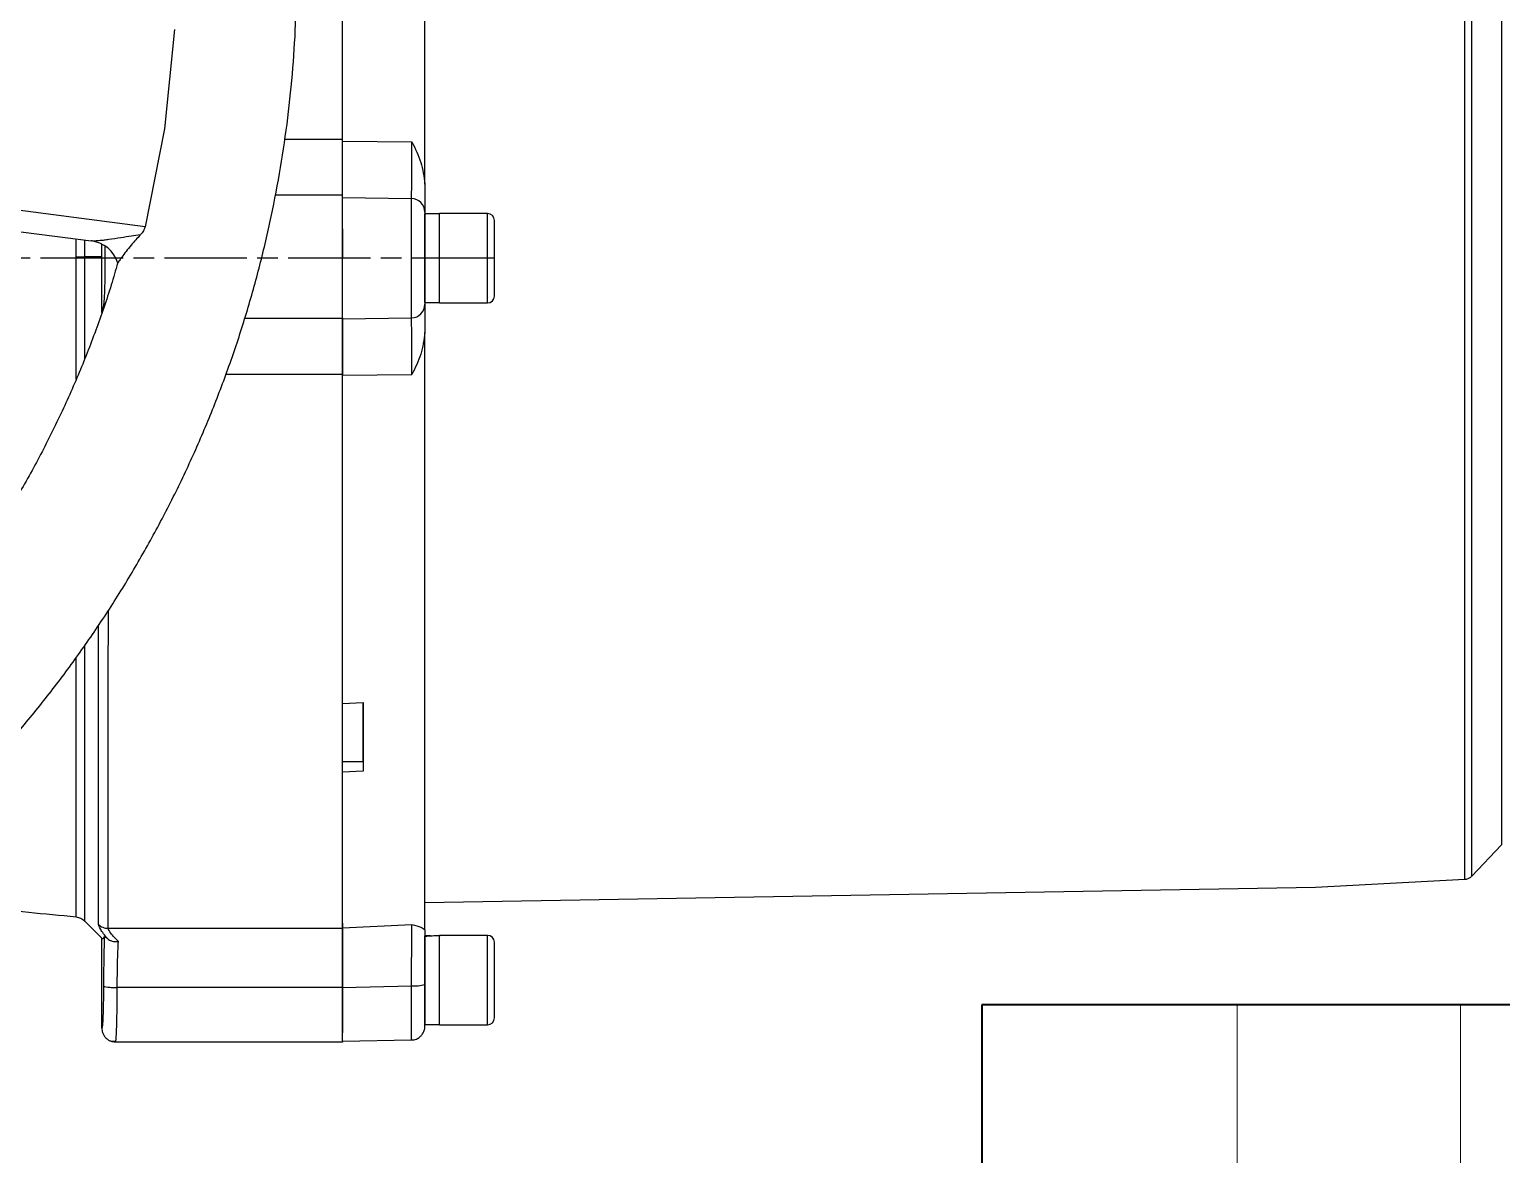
# Model space of a CAD drawing. Header units: millimetres. Extents: x 2451 to 4400, y 944 to 2322.
# Drawn here: x 3403.1 to 3617.2, y 1154.3 to 1318 of the extents above; entities that cross this region are included whole.
import ezdxf

# ---------------------------------------------------------------- set-up
doc = ezdxf.new("R2010")
doc.units = ezdxf.units.MM
doc.linetypes.add('AM_ISO08W050', pattern=[18, 12, -1.5, 3, -1.5])
for name, color, linetype, lineweight in [('AM_7', 4, 'AM_ISO08W050', 25), ('AM_BOR', 7, 'Continuous', 50), ('粗实线', 7, 'Continuous', 40), ('细实线', 3, 'Continuous', 13)]:
    doc.layers.add(name, color=color, linetype=linetype, lineweight=lineweight)

# ---------------------------------------------------------------- blocks, each defined once
blk = doc.blocks.new('rA3')
at = {"layer": '粗实线'}
for p, q in [((568.384, 174.26), (568.384, 129.26)), ((748.384, 174.26), (568.384, 174.26))]:
    blk.add_line(p, q, dxfattribs=at)
at = {"layer": '细实线'}
for p, q in [((576.384, 174.26), (576.384, 149.26)), ((583.384, 174.26), (583.384, 149.26))]:
    blk.add_line(p, q, dxfattribs=at)

msp = doc.modelspace()

# ---------------------------------------------------------------- linework, layer by layer
at = {"color": 7, "linetype": 'Continuous', "lineweight": 25}
for p, q in [((3424.225, 1317.998), (3422.764, 1303.544)), ((3422.764, 1303.541), (3419.936, 1289.289)), ((3422.764, 1303.544), (3422.764, 1303.541)), ((3440.234, 1302.055), (3448.633, 1302.055)), ((3448.633, 1301.751), (3458.738, 1301.632)), ((3419.936, 1289.289), (3386.104, 1293.691)), ((3448.633, 1293.881), (3438.87, 1293.881)), ((3448.633, 1293.549), (3458.668, 1293.4)), ((3386.483, 1290.548), (3412.067, 1287.248)), ((3462.733, 1291.163), (3460.633, 1291.163)), ((3469.733, 1291.223), (3462.733, 1291.223)), ((3462.733, 1291.223), (3462.733, 1291.163)), ((3409.905, 1284.928), (3409.905, 1287.527)), ((3411.129, 1287.369), (3411.129, 1284.929)), ((3413.634, 1284.935), (3411.129, 1284.929)), ((3413.633, 1284.935), (3413.633, 1286.733)), ((3413.633, 1276.826), (3413.633, 1284.935)), ((3413.634, 1284.935), (3413.634, 1286.733)), ((3448.633, 1280.473), (3448.633, 1280.723)), ((3460.633, 1278.283), (3462.733, 1278.283)), ((3462.733, 1278.223), (3469.733, 1278.223)), ((3434.422, 1276.02), (3448.633, 1276.02)), ((3448.633, 1275.898), (3458.668, 1276.047)), ((3448.633, 1267.808), (3431.654, 1267.808)), ((3448.633, 1267.695), (3458.738, 1267.815)), ((3448.633, 1219.969), (3451.633, 1220.081)), ((3448.633, 1211.509), (3451.633, 1211.509)), ((3451.633, 1210.086), (3448.633, 1209.974)), ((3451.633, 1211.509), (3451.633, 1210.086)), ((3612.897, 1194.848), (3617.221, 1199.404)), ((3460.633, 1190.983), (3590.159, 1193.244)), ((3590.159, 1193.244), (3611.888, 1194.383)), ((3411.12, 1188.322), (3413.633, 1185.807)), ((3414.553, 1187.252), (3448.633, 1187.252)), ((3448.633, 1188.004), (3448.633, 1187.304)), ((3448.633, 1187.304), (3458.738, 1187.82)), ((3413.633, 1172.724), (3413.633, 1185.808)), ((3460.633, 1184.063), (3460.633, 1186.163)), ((3460.633, 1186.048), (3460.633, 1183.89)), ((3469.733, 1186.223), (3462.733, 1186.223)), ((3448.633, 1178.626), (3415.877, 1178.626)), ((3448.633, 1178.653), (3458.668, 1178.903)), ((3460.633, 1173.283), (3462.733, 1173.283)), ((3462.733, 1173.223), (3469.733, 1173.223)), ((3414.801, 1170.904), (3415.705, 1170.859)), ((3415.632, 1170.724), (3448.633, 1170.724)), ((3415.634, 1170.724), (3415.673, 1170.907)), ((3448.633, 1170.833), (3458.668, 1171.008))]:
    msp.add_line(p, q, dxfattribs=at)
at = {"color": 7, "linetype": 'Continuous', "lineweight": 25, "flags": 128}
for points in [[(3611.888, 1194.383), (3611.888, 1194.391), (3611.888, 1194.643), (3611.888, 1195.245), (3611.888, 1196.194), (3611.888, 1197.486), (3611.888, 1199.116), (3611.888, 1201.078), (3611.888, 1203.365), (3611.888, 1205.967), (3611.888, 1208.874), (3611.888, 1212.076), (3611.888, 1215.559), (3611.888, 1219.311), (3611.888, 1223.316), (3611.888, 1227.559), (3611.888, 1232.024), (3611.888, 1236.694), (3611.888, 1241.549), (3611.888, 1246.572), (3611.888, 1251.744), (3611.888, 1257.042), (3611.888, 1262.449), (3611.888, 1267.941), (3611.888, 1273.499), (3611.888, 1279.1), (3611.888, 1284.723), (3611.888, 1290.346), (3611.888, 1295.948), (3611.888, 1301.505), (3611.888, 1306.998), (3611.888, 1312.404), (3611.888, 1317.703), (3611.888, 1322.874)], [(3617.221, 1322.16), (3617.221, 1317.11), (3617.221, 1311.923), (3617.221, 1306.622), (3617.221, 1301.228), (3617.221, 1295.766), (3617.221, 1290.256), (3617.221, 1284.723), (3617.221, 1279.191), (3617.221, 1273.681), (3617.221, 1268.218), (3617.221, 1262.825), (3617.221, 1257.524), (3617.221, 1252.337), (3617.221, 1247.287), (3617.221, 1242.394), (3617.221, 1237.679), (3617.221, 1233.162), (3617.221, 1228.863), (3617.221, 1224.799), (3617.221, 1220.986), (3617.221, 1217.443), (3617.221, 1214.182), (3617.221, 1211.218), (3617.221, 1208.564), (3617.221, 1206.23), (3617.221, 1204.227), (3617.221, 1202.563), (3617.221, 1201.244), (3617.221, 1200.277), (3617.221, 1199.666), (3617.221, 1199.412), (3617.221, 1199.404)], [(3612.897, 1194.848), (3612.897, 1194.86), (3612.897, 1195.132), (3612.897, 1195.765), (3612.897, 1196.756), (3612.897, 1198.102), (3612.897, 1199.796), (3612.897, 1201.832), (3612.897, 1204.201), (3612.897, 1206.895), (3612.897, 1209.902), (3612.897, 1213.211), (3612.897, 1216.807), (3612.897, 1220.676), (3612.897, 1224.804), (3612.897, 1229.172), (3612.897, 1233.765), (3612.897, 1238.562), (3612.898, 1243.545), (3612.898, 1248.694), (3612.898, 1253.988), (3612.898, 1259.406), (3612.898, 1264.925), (3612.898, 1270.525), (3612.898, 1276.181), (3612.898, 1281.872), (3612.898, 1287.575), (3612.898, 1293.266), (3612.898, 1298.922), (3612.898, 1304.521), (3612.898, 1310.041), (3612.898, 1315.459), (3612.898, 1320.753)], [(3458.668, 1276.047), (3458.668, 1276.411), (3458.668, 1277.144), (3458.668, 1278.212), (3458.668, 1279.569), (3458.668, 1281.155), (3458.668, 1282.899), (3458.668, 1284.723), (3458.668, 1286.548), (3458.668, 1288.292), (3458.668, 1289.878), (3458.668, 1291.235), (3458.668, 1292.303), (3458.668, 1293.036), (3458.668, 1293.4)], [(3460.633, 1278.283), (3460.633, 1278.299), (3460.633, 1278.579), (3460.633, 1279.195), (3460.633, 1280.113), (3460.633, 1281.283), (3460.633, 1282.642), (3460.633, 1284.114), (3460.633, 1285.62), (3460.633, 1287.076), (3460.633, 1288.404), (3460.633, 1289.531), (3460.633, 1290.394), (3460.633, 1290.948), (3460.633, 1291.161), (3460.633, 1291.163)], [(3462.733, 1278.283), (3462.733, 1278.267), (3462.733, 1278.267), (3462.733, 1278.615), (3462.733, 1279.292), (3462.733, 1280.262), (3462.733, 1281.473), (3462.733, 1282.859), (3462.733, 1284.345), (3462.733, 1285.852), (3462.733, 1287.297), (3462.733, 1288.605), (3462.733, 1289.702), (3462.733, 1290.532), (3462.733, 1291.048), (3462.733, 1291.223), (3462.733, 1291.223)], [(3462.733, 1278.283), (3462.733, 1278.285), (3462.733, 1278.498), (3462.733, 1279.052), (3462.733, 1279.915), (3462.733, 1281.042), (3462.733, 1282.37), (3462.733, 1283.826), (3462.733, 1285.332), (3462.733, 1286.804), (3462.733, 1288.163), (3462.733, 1289.333), (3462.733, 1290.251), (3462.733, 1290.867), (3462.733, 1291.147), (3462.733, 1291.163)], [(3469.733, 1278.223), (3469.733, 1278.267), (3469.733, 1278.615), (3469.733, 1279.292), (3469.733, 1280.262), (3469.733, 1281.473), (3469.733, 1282.859), (3469.733, 1284.345), (3469.733, 1285.852), (3469.733, 1287.297), (3469.733, 1288.605), (3469.733, 1289.702), (3469.733, 1290.532), (3469.733, 1291.048), (3469.733, 1291.223)], [(3460.633, 1186.163), (3460.633, 1185.987), (3460.633, 1185.468), (3460.633, 1184.636), (3460.633, 1183.856)], [(3460.633, 1173.283), (3460.633, 1173.346), (3460.633, 1173.728), (3460.633, 1174.439), (3460.633, 1175.438), (3460.633, 1176.672), (3460.633, 1178.072), (3460.633, 1179.563), (3460.633, 1181.062), (3460.633, 1182.489), (3460.633, 1183.764), (3460.633, 1184.818), (3460.633, 1185.593), (3460.633, 1186.048)], [(3462.733, 1179.723), (3462.733, 1181.222), (3462.733, 1182.64), (3462.733, 1183.901), (3462.733, 1184.937), (3462.733, 1185.691), (3462.733, 1186.124), (3462.733, 1186.212), (3462.733, 1186.109)], [(3462.733, 1173.283), (3462.733, 1173.312), (3462.733, 1173.629), (3462.733, 1174.278), (3462.733, 1175.226), (3462.733, 1176.42), (3462.733, 1177.794), (3462.733, 1179.274), (3462.733, 1180.778), (3462.733, 1182.224), (3462.733, 1183.534), (3462.733, 1184.636), (3462.733, 1185.468), (3462.733, 1185.987), (3462.733, 1186.163)], [(3469.733, 1179.723), (3469.733, 1181.222), (3469.733, 1182.64), (3469.733, 1183.901), (3469.733, 1184.937), (3469.733, 1185.691), (3469.733, 1186.124), (3469.733, 1186.223)], [(3460.633, 1183.89), (3460.633, 1183.38), (3460.633, 1182.572), (3460.633, 1181.534), (3460.633, 1180.349), (3460.633, 1179.113), (3460.633, 1179.09)], [(3458.668, 1171.008), (3458.668, 1171.201), (3458.668, 1171.772), (3458.668, 1172.696), (3458.668, 1173.93), (3458.668, 1175.422), (3458.668, 1177.104), (3458.668, 1178.903)], [(3462.733, 1173.283), (3462.733, 1173.234), (3462.733, 1173.322), (3462.733, 1173.755), (3462.733, 1174.509), (3462.733, 1175.545), (3462.733, 1176.806), (3462.733, 1178.224), (3462.733, 1179.723)], [(3469.733, 1173.223), (3469.733, 1173.322), (3469.733, 1173.755), (3469.733, 1174.509), (3469.733, 1175.545), (3469.733, 1176.806), (3469.733, 1178.224), (3469.733, 1179.723)]]:
    msp.add_lwpolyline(points, dxfattribs=at)
at = {"color": 7, "linetype": 'Continuous', "lineweight": 25}
for centre, radius, start, end in [((3458.638, 1291.405), 1.995, 0.12481, 89.13021), ((3469.733, 1290.223), 1, 360, 90), ((3411.52, 1282.612), 4.668, 17.58427, 83.2716), ((3409.847, 1948.983), 664.054, 270.005021, 270.110676), ((3469.733, 1279.223), 1, 270, 360), ((3458.638, 1278.042), 1.995, 270.86979, 359.87519), ((3469.733, 1185.223), 1, 360, 90), ((3459.149, 1184.231), 5.35, 264.84154, 286.10398), ((3469.733, 1174.223), 1, 270, 360)]:
    msp.add_arc(centre, radius, start, end, dxfattribs=at)
for centre, major_axis, ratio, start_param, end_param in [((3413.633, 1284.723), (0, 98.916), 0.0000054, 4.6323855, 4.7145267), ((3413.752, 1284.731), (0.007, 98.975), 0.0349473, 3.1091985, 3.2162788), ((3460.633, 1179.723), (11.154, 0), 0.5773521, 1.4765232, 1.5707963), ((3462.733, 1179.723), (11.154, 0), 0.5773521, 1.5707963, 1.760193)]:
    msp.add_ellipse(centre, major_axis=major_axis, ratio=ratio, start_param=start_param, end_param=end_param, dxfattribs=at)
for points, knots in [([(3271.2, 1155.758), (3273.761, 1155.783), (3277.341, 1155.818), (3282.61, 1156.096), (3287.075, 1156.432), (3292.391, 1156.997), (3297.96, 1157.771), (3303.773, 1158.781), (3309.744, 1160.037), (3315.82, 1161.547), (3321.958, 1163.318), (3328.124, 1165.352), (3334.287, 1167.652), (3340.424, 1170.217), (3346.512, 1173.047), (3352.532, 1176.141), (3358.464, 1179.496), (3364.293, 1183.108), (3370.003, 1186.973), (3375.579, 1191.088), (3381.006, 1195.445), (3386.272, 1200.039), (3391.363, 1204.864), (3396.268, 1209.911), (3400.975, 1215.174), (3405.473, 1220.644), (3409.751, 1226.312), (3413.8, 1232.17), (3417.609, 1238.206), (3421.171, 1244.412), (3424.476, 1250.777), (3427.517, 1257.289), (3430.286, 1263.939), (3432.776, 1270.713), (3434.982, 1277.601), (3436.896, 1284.589), (3438.515, 1291.667), (3439.833, 1298.821), (3440.846, 1306.038), (3441.55, 1313.305), (3441.943, 1320.609), (3442.022, 1327.937), (3441.785, 1335.275), (3441.231, 1342.61), (3440.359, 1349.927), (3439.168, 1357.214), (3437.66, 1364.457), (3435.835, 1371.642), (3433.695, 1378.754), (3431.241, 1385.782), (3428.476, 1392.71), (3425.403, 1399.527), (3422.026, 1406.217), (3418.349, 1412.769), (3414.375, 1419.169), (3410.11, 1425.405), (3405.559, 1431.463), (3400.727, 1437.331), (3395.62, 1442.997), (3390.243, 1448.45), (3384.796, 1453.498), (3379.323, 1458.15), (3373.865, 1462.419), (3368.24, 1466.462), (3362.458, 1470.27), (3356.531, 1473.838), (3350.469, 1477.16), (3344.283, 1480.23), (3337.986, 1483.044), (3331.592, 1485.596), (3325.117, 1487.882), (3318.58, 1489.898), (3312.005, 1491.641), (3305.432, 1493.106), (3298.938, 1494.287), (3292.648, 1495.184), (3287.125, 1495.768), (3282.242, 1496.135), (3277.418, 1496.375), (3271.443, 1496.492), (3265.927, 1496.382), (3260.657, 1496.11), (3256.193, 1495.773), (3250.877, 1495.208), (3245.308, 1494.434), (3239.494, 1493.424), (3233.523, 1492.168), (3227.447, 1490.657), (3221.309, 1488.887), (3215.144, 1486.853), (3208.981, 1484.553), (3202.844, 1481.988), (3196.756, 1479.157), (3190.736, 1476.064), (3184.803, 1472.709), (3178.974, 1469.097), (3173.264, 1465.231), (3167.689, 1461.117), (3162.262, 1456.76), (3156.996, 1452.166), (3151.905, 1447.341), (3147, 1442.294), (3142.293, 1437.031), (3137.795, 1431.561), (3133.517, 1425.892), (3129.468, 1420.035), (3125.658, 1413.999), (3122.097, 1407.793), (3118.792, 1401.428), (3115.749, 1394.916), (3112.987, 1388.265), (3110.65, 1381.982), (3109.372, 1377.877), (3108.808, 1376.069)], [0, 0, 0, 0, 0.0102074, 0.014274, 0.021037, 0.0280561, 0.0355867, 0.0434511, 0.0515783, 0.0599113, 0.0684099, 0.0770439, 0.085791, 0.0946336, 0.1035582, 0.112554, 0.1216124, 0.1307262, 0.1398897, 0.1490979, 0.1583469, 0.1676331, 0.1769537, 0.1863062, 0.1956884, 0.2050985, 0.2145348, 0.2239961, 0.233481, 0.2429885, 0.2525178, 0.262068, 0.2716385, 0.2812287, 0.2908382, 0.3004664, 0.3101132, 0.3197782, 0.3294613, 0.3391624, 0.3488814, 0.3586183, 0.3683733, 0.3781464, 0.387938, 0.3977483, 0.4075776, 0.4174265, 0.4272956, 0.4371854, 0.4470968, 0.4570307, 0.4669882, 0.4769704, 0.486979, 0.4970156, 0.5070822, 0.5171812, 0.5273154, 0.5374882, 0.5477037, 0.5569145, 0.5661226, 0.5753266, 0.5845258, 0.5937191, 0.6029052, 0.6120821, 0.6212471, 0.6303962, 0.6395236, 0.6486197, 0.6576679, 0.6666375, 0.6754633, 0.6839789, 0.6919633, 0.6976055, 0.7035012, 0.7112199, 0.7214273, 0.7254939, 0.7322569, 0.739276, 0.7468066, 0.754671, 0.7627982, 0.7711312, 0.7796298, 0.7882638, 0.7970109, 0.8058535, 0.8147781, 0.8237739, 0.8328323, 0.8419461, 0.8511096, 0.8603178, 0.8695668, 0.878853, 0.8881736, 0.8975261, 0.9069083, 0.9163184, 0.9257547, 0.935216, 0.9447009, 0.9542084, 0.9637377, 0.9732879, 0.9828584, 0.9924486, 1, 1, 1, 1]), ([(3448.633, 1302.055), (3448.633, 1305.35), (3448.633, 1311.938), (3448.633, 1321.491), (3448.633, 1330.672), (3448.633, 1339.382), (3448.633, 1347.495), (3448.633, 1354.231), (3448.633, 1357.911), (3448.633, 1359.385)], [0, 0, 0, 0, 0.149957, 0.2999139, 0.4498709, 0.5998278, 0.7497848, 0.8997417, 1, 1, 1, 1]), ([(3448.633, 1293.549), (3448.633, 1293.776), (3448.633, 1294.228), (3448.633, 1296.106), (3448.633, 1298.651), (3448.633, 1300.717), (3448.633, 1301.751)], [0, 0, 0, 0, 0.25006523, 0.49944561, 0.74938637, 1, 1, 1, 1]), ([(3458.668, 1293.4), (3458.674, 1293.497), (3458.685, 1293.681), (3458.698, 1294.283), (3458.708, 1294.898), (3458.715, 1295.44), (3458.727, 1296.535), (3458.736, 1298.494), (3458.737, 1300.601), (3458.738, 1301.632)], [0, 0, 0, 0, 0.14905892, 0.28448604, 0.36525303, 0.43740721, 0.50045229, 0.75546744, 1, 1, 1, 1]), ([(3458.738, 1301.632), (3459.225, 1300.661), (3460.195, 1298.727), (3460.488, 1296.581), (3460.633, 1295.513)], [0, 0, 0, 0, 0.5024427, 1, 1, 1, 1]), ([(3448.633, 1280.635), (3448.633, 1281.009), (3448.633, 1282.287), (3448.633, 1284.989), (3448.633, 1288.218), (3448.633, 1291.037), (3448.633, 1293.143), (3448.633, 1293.635), (3448.633, 1293.881)], [0, 0, 0, 0, 0.0763206, 0.2610565, 0.4457924, 0.6305282, 0.8152641, 1, 1, 1, 1]), ([(3460.633, 1295.513), (3460.633, 1294.96), (3460.633, 1293.859), (3460.633, 1292.639), (3460.633, 1291.753), (3460.633, 1291.524), (3460.633, 1291.409)], [0, 0, 0, 0, 0.250755, 0.4999887, 0.7492331, 1, 1, 1, 1]), ([(3419.936, 1289.289), (3419.883, 1289.133), (3419.754, 1288.753), (3419.48, 1288.393), (3419.298, 1288.191), (3419.251, 1288.138)], [0, 0, 0, 0, 0.3410071, 0.8286347, 1, 1, 1, 1]), ([(3470.733, 1279.223), (3470.733, 1279.296), (3470.733, 1279.409), (3470.733, 1280.095), (3470.733, 1280.805), (3470.733, 1281.686), (3470.733, 1282.967), (3470.733, 1284.723), (3470.733, 1286.479), (3470.733, 1287.76), (3470.733, 1288.641), (3470.733, 1289.351), (3470.733, 1290.036), (3470.733, 1290.15), (3470.733, 1290.223)], [0, 0, 0, 0, 0.1197284, 0.1841803, 0.25, 0.3158197, 0.3802716, 0.5, 0.6197284, 0.6841803, 0.75, 0.8158197, 0.8802716, 1, 1, 1, 1]), ([(3419.251, 1288.138), (3418.807, 1288.068), (3417.844, 1287.915), (3416.281, 1287.675), (3414.966, 1287.469), (3413.988, 1287.339), (3413.424, 1287.275), (3412.896, 1287.232), (3412.421, 1287.212), (3412.175, 1287.237), (3412.067, 1287.248)], [0, 0, 0, 0, 0.1610959, 0.3500594, 0.5867226, 0.6799971, 0.7629362, 0.835774, 0.9281692, 1, 1, 1, 1]), ([(3419.251, 1288.138), (3418.787, 1287.629), (3417.736, 1286.473), (3416.685, 1285.116), (3416.125, 1284.286), (3415.982, 1284.042), (3415.969, 1284.02), (3415.97, 1284.022), (3415.97, 1284.023)], [0, 0, 0, 0, 0.296932, 0.6736495, 0.8400755, 0.9606673, 0.9947876, 1, 1, 1, 1]), ([(3448.633, 1288.723), (3448.633, 1288.838), (3448.633, 1289.101), (3448.633, 1288.74), (3448.633, 1287.81), (3448.633, 1286.391), (3448.633, 1285.279), (3448.633, 1284.723)], [0, 0, 0, 0, 0.1621533, 0.371615, 0.5810766, 0.7905383, 1, 1, 1, 1]), ([(3409.905, 1267.105), (3409.905, 1270.053), (3409.905, 1275.956), (3409.905, 1281.935), (3409.905, 1284.928)], [0, 0, 0, 0, 0.4994879, 1, 1, 1, 1]), ([(3411.129, 1284.929), (3411.129, 1281.771), (3411.129, 1276.805), (3411.129, 1271.909), (3411.129, 1270.127)], [0, 0, 0, 0, 0.63598219, 1, 1, 1, 1]), ([(3414.087, 1286.445), (3414.09, 1285.894), (3414.099, 1284.499), (3414.08, 1282.14), (3414.031, 1280.049), (3413.961, 1278.542), (3413.909, 1278.194), (3413.88, 1278.004)], [0, 0, 0, 0, 0.1446681, 0.3655212, 0.6066409, 0.7853277, 1, 1, 1, 1]), ([(3415.93, 1284.03), (3415.63, 1282.968), (3414.693, 1279.663), (3412.787, 1274.212), (3410.228, 1267.685), (3407.344, 1261.273), (3404.158, 1254.985), (3400.67, 1248.836), (3396.885, 1242.84), (3392.809, 1237.011), (3388.446, 1231.362), (3383.802, 1225.907), (3378.883, 1220.657), (3373.874, 1215.801), (3368.819, 1211.329), (3363.761, 1207.231), (3358.533, 1203.357), (3353.145, 1199.715), (3347.609, 1196.312), (3341.936, 1193.154), (3336.139, 1190.247), (3330.232, 1187.596), (3324.228, 1185.207), (3318.146, 1183.085), (3312.006, 1181.232), (3305.839, 1179.654), (3299.695, 1178.355), (3293.686, 1177.343), (3288.119, 1176.632), (3283.273, 1176.187), (3278.804, 1175.909), (3274.899, 1175.771), (3272.299, 1175.762), (3271.251, 1175.758)], [0, 0, 0, 0, 0.0170783, 0.0531439, 0.089298, 0.1255445, 0.1618882, 0.1983346, 0.2348901, 0.2715626, 0.3083611, 0.3452967, 0.3823824, 0.4196345, 0.4532144, 0.4867833, 0.5203362, 0.5538698, 0.5873798, 0.6208602, 0.654303, 0.6876965, 0.7210233, 0.7542563, 0.7873511, 0.8202281, 0.8527303, 0.8844984, 0.9144909, 0.939551, 0.9597807, 0.9837802, 1, 1, 1, 1]), ([(3413.88, 1278.004), (3413.862, 1277.92), (3413.827, 1277.761), (3413.794, 1277.415), (3413.778, 1277.25)], [0, 0, 0, 0, 0.5255504, 1, 1, 1, 1]), ([(3460.633, 1278.038), (3460.633, 1277.923), (3460.633, 1277.694), (3460.633, 1276.808), (3460.633, 1275.588), (3460.633, 1274.486), (3460.633, 1273.934)], [0, 0, 0, 0, 0.2507669, 0.5000113, 0.749245, 1, 1, 1, 1]), ([(3448.633, 1267.695), (3448.633, 1268.728), (3448.633, 1270.789), (3448.633, 1273.334), (3448.633, 1275.215), (3448.633, 1275.67), (3448.633, 1275.898)], [0, 0, 0, 0, 0.25004665, 0.49944856, 0.74939592, 1, 1, 1, 1]), ([(3458.738, 1267.815), (3458.737, 1268.849), (3458.737, 1270.242), (3458.731, 1271.776), (3458.727, 1272.656), (3458.721, 1273.495), (3458.711, 1274.321), (3458.699, 1275.104), (3458.685, 1275.766), (3458.674, 1275.95), (3458.668, 1276.047)], [0, 0, 0, 0, 0.2442896, 0.3290361, 0.4144898, 0.500125, 0.5979924, 0.7157703, 0.8510724, 1, 1, 1, 1]), ([(3460.633, 1273.934), (3460.488, 1272.866), (3460.195, 1270.719), (3459.225, 1268.786), (3458.738, 1267.815)], [0, 0, 0, 0, 0.4975573, 1, 1, 1, 1]), ([(3414.553, 1187.252), (3414.554, 1187.859), (3414.557, 1189.059), (3414.56, 1191.824), (3414.563, 1195.191), (3414.567, 1199.577), (3414.57, 1205.117), (3414.574, 1211.916), (3414.577, 1219.301), (3414.579, 1226.48), (3414.581, 1231.398), (3414.581, 1233.502)], [0, 0, 0, 0, 0.1074926, 0.2126392, 0.3154396, 0.4158938, 0.5461536, 0.6722446, 0.7941664, 0.9119185, 1, 1, 1, 1]), ([(3413.138, 1187.83), (3413.139, 1188.386), (3413.141, 1189.478), (3413.145, 1191.922), (3413.148, 1194.823), (3413.151, 1198.159), (3413.154, 1201.834), (3413.156, 1206.387), (3413.16, 1211.9), (3413.163, 1218.414), (3413.165, 1224.85), (3413.167, 1229.272), (3413.167, 1231.342)], [0, 0, 0, 0, 0.1035581, 0.2035099, 0.2998551, 0.392593, 0.4817231, 0.567245, 0.6887335, 0.8021064, 0.9073615, 1, 1, 1, 1]), ([(3411.128, 1228.391), (3411.127, 1226.823), (3411.127, 1222.687), (3411.127, 1216.627), (3411.126, 1210.23), (3411.125, 1204.574), (3411.124, 1199.683), (3411.124, 1195.61), (3411.123, 1192.402), (3411.122, 1190.054), (3411.121, 1188.726), (3411.12, 1188.177), (3411.12, 1188.331), (3411.12, 1188.335)], [0, 0, 0, 0, 0.0633626, 0.1671091, 0.2708556, 0.3746022, 0.4783487, 0.5820952, 0.6858417, 0.7895882, 0.8933347, 0.9970812, 1, 1, 1, 1]), ([(3409.894, 1188.91), (3409.894, 1188.907), (3409.895, 1188.793), (3409.895, 1189.194), (3409.896, 1190.125), (3409.897, 1191.671), (3409.897, 1193.653), (3409.898, 1196.012), (3409.899, 1198.761), (3409.899, 1201.866), (3409.9, 1205.277), (3409.9, 1208.074), (3409.901, 1210.09), (3409.901, 1211.278), (3409.901, 1212.463), (3409.901, 1213.642), (3409.901, 1214.813), (3409.902, 1215.973), (3409.902, 1219.057), (3409.902, 1222.494), (3409.903, 1225.891), (3409.903, 1226.619)], [0, 0, 0, 0, 0.0029077, 0.0949925, 0.1832887, 0.2677958, 0.3485137, 0.4254418, 0.4985799, 0.5759913, 0.6486482, 0.7165502, 0.7383478, 0.7596059, 0.7803246, 0.8005039, 0.8201437, 0.839244, 0.8578049, 0.9695111, 1, 1, 1, 1]), ([(3451.633, 1211.509), (3451.633, 1213.079), (3451.633, 1215.787), (3451.633, 1218.81), (3451.633, 1220.081)], [0, 0, 0, 0, 0.5796371, 1, 1, 1, 1]), ([(3611.891, 1194.407), (3611.973, 1194.406), (3612.218, 1194.402), (3612.566, 1194.572), (3612.832, 1194.758), (3612.925, 1194.884), (3612.94, 1194.905)], [0, 0, 0, 0, 0.2019411, 0.6071505, 0.9370498, 1, 1, 1, 1]), ([(3377.639, 1192.803), (3381.322, 1192.277), (3389.757, 1191.073), (3400.516, 1189.801), (3407.597, 1189.15), (3409.897, 1188.939)], [0, 0, 0, 0, 0.34342, 0.7867455, 1, 1, 1, 1]), ([(3409.894, 1188.9), (3410.125, 1188.857), (3410.587, 1188.77), (3410.946, 1188.468), (3411.126, 1188.316)], [0, 0, 0, 0, 0.5000711, 1, 1, 1, 1]), ([(3414.443, 1185.759), (3414.064, 1186.239), (3413.328, 1187.173), (3413.2, 1187.615), (3413.138, 1187.83)], [0, 0, 0, 0, 0.5146876, 1, 1, 1, 1]), ([(3413.138, 1187.83), (3413.235, 1187.745), (3413.43, 1187.572), (3413.783, 1187.392), (3414.161, 1187.274), (3414.423, 1187.26), (3414.553, 1187.252)], [0, 0, 0, 0, 0.2475722, 0.5, 0.7524278, 1, 1, 1, 1]), ([(3416.039, 1185.354), (3415.622, 1185.782), (3414.796, 1186.631), (3414.633, 1187.047), (3414.553, 1187.252)], [0, 0, 0, 0, 0.5050283, 1, 1, 1, 1]), ([(3448.633, 1178.653), (3448.633, 1179.698), (3448.633, 1181.787), (3448.633, 1184.435), (3448.633, 1186.457), (3448.633, 1187.021), (3448.633, 1187.304)], [0, 0, 0, 0, 0.2500652, 0.4994456, 0.7493864, 1, 1, 1, 1]), ([(3458.668, 1178.903), (3458.674, 1179.544), (3458.685, 1180.767), (3458.697, 1182.246), (3458.707, 1183.335), (3458.715, 1184.102), (3458.727, 1185.389), (3458.735, 1186.969), (3458.737, 1187.541), (3458.738, 1187.82)], [0, 0, 0, 0, 0.1490589, 0.284486, 0.365253, 0.4374072, 0.5004523, 0.7554674, 1, 1, 1, 1]), ([(3458.738, 1187.82), (3459.225, 1187.684), (3460.195, 1187.411), (3460.487, 1187.17), (3460.633, 1187.05)], [0, 0, 0, 0, 0.5024427, 1, 1, 1, 1]), ([(3460.633, 1187.05), (3460.633, 1186.516), (3460.633, 1185.451), (3460.633, 1183.494), (3460.633, 1181.366), (3460.633, 1179.851), (3460.633, 1179.091)], [0, 0, 0, 0, 0.250755, 0.4999887, 0.7492331, 1, 1, 1, 1]), ([(3414.003, 1186.031), (3413.987, 1185.551), (3413.955, 1184.589), (3413.919, 1182.85), (3413.891, 1180.941), (3413.882, 1179.56), (3413.878, 1178.87)], [0, 0, 0, 0, 0.2423696, 0.4853152, 0.7431963, 1, 1, 1, 1]), ([(3414.003, 1186.031), (3414.024, 1186.041), (3414.055, 1186.055), (3414.219, 1185.947), (3414.349, 1185.842), (3414.429, 1185.772), (3414.443, 1185.759)], [0, 0, 0, 0, 0.5019977, 0.7519527, 0.9535485, 1, 1, 1, 1]), ([(3414.443, 1185.759), (3414.541, 1185.684), (3414.744, 1185.529), (3415.135, 1185.388), (3415.574, 1185.316), (3415.883, 1185.341), (3416.039, 1185.354)], [0, 0, 0, 0, 0.2386671, 0.4926942, 0.7442037, 1, 1, 1, 1]), ([(3415.877, 1178.626), (3415.881, 1179.243), (3415.891, 1180.502), (3415.925, 1182.296), (3415.973, 1183.991), (3416.017, 1184.894), (3416.039, 1185.354)], [0, 0, 0, 0, 0.2356127, 0.4808109, 0.7356041, 1, 1, 1, 1]), ([(3470.733, 1179.723), (3470.733, 1180.415), (3470.733, 1181.479), (3470.733, 1182.76), (3470.733, 1183.641), (3470.733, 1184.351), (3470.733, 1185.036), (3470.733, 1185.15), (3470.733, 1185.223)], [0, 0, 0, 0, 0.2394568, 0.3683607, 0.5, 0.6316393, 0.7605432, 1, 1, 1, 1]), ([(3448.633, 1183.723), (3448.633, 1183.838), (3448.633, 1184.101), (3448.633, 1183.74), (3448.633, 1182.81), (3448.633, 1181.391), (3448.633, 1180.279), (3448.633, 1179.723)], [0, 0, 0, 0, 0.1621502, 0.3716126, 0.5810751, 0.7905375, 1, 1, 1, 1]), ([(3413.878, 1178.87), (3413.871, 1178.037), (3413.857, 1176.37), (3413.799, 1174.357), (3413.722, 1172.974), (3413.663, 1172.807), (3413.633, 1172.724)], [0, 0, 0, 0, 0.2501088, 0.5000493, 0.7500207, 1, 1, 1, 1]), ([(3413.878, 1178.87), (3413.913, 1178.84), (3413.986, 1178.778), (3414.454, 1178.696), (3415.119, 1178.639), (3415.631, 1178.63), (3415.877, 1178.626)], [0, 0, 0, 0, 0.2409388, 0.5005407, 0.7598409, 1, 1, 1, 1]), ([(3415.673, 1170.907), (3415.68, 1170.932), (3415.701, 1171.005), (3415.745, 1171.625), (3415.803, 1172.983), (3415.857, 1175.473), (3415.87, 1177.598), (3415.877, 1178.626)], [0, 0, 0, 0, 0.0675681, 0.1998133, 0.4374294, 0.7275623, 1, 1, 1, 1]), ([(3448.633, 1170.727), (3448.633, 1170.726), (3448.633, 1170.532), (3448.633, 1171.216), (3448.633, 1172.819), (3448.633, 1175.444), (3448.633, 1177.566), (3448.633, 1178.626)], [0, 0, 0, 0, 0.00146, 0.251095, 0.50073, 0.750365, 1, 1, 1, 1]), ([(3460.633, 1179.091), (3460.633, 1178.272), (3460.633, 1176.634), (3460.633, 1174.701), (3460.633, 1173.583), (3460.633, 1173.43), (3460.633, 1173.417)], [0, 0, 0, 0, 0.3230439, 0.6460878, 0.9691318, 1, 1, 1, 1]), ([(3470.733, 1174.223), (3470.733, 1174.296), (3470.733, 1174.409), (3470.733, 1175.095), (3470.733, 1175.805), (3470.733, 1176.686), (3470.733, 1177.967), (3470.733, 1179.031), (3470.733, 1179.723)], [0, 0, 0, 0, 0.2394568, 0.3683607, 0.5, 0.6316393, 0.7605432, 1, 1, 1, 1]), ([(3448.633, 1175.723), (3448.633, 1175.679), (3448.633, 1174.614), (3448.633, 1173.173), (3448.633, 1172.348), (3448.633, 1172.03)], [0, 0, 0, 0, 0.0255431, 0.6246336, 1, 1, 1, 1]), ([(3413.633, 1172.724), (3413.653, 1172.508), (3413.685, 1172.154), (3413.903, 1171.691), (3414.172, 1171.331), (3414.517, 1171.047), (3414.998, 1170.791), (3415.384, 1170.75), (3415.634, 1170.724)], [0, 0, 0, 0, 0.2060336, 0.3367467, 0.4847907, 0.6326865, 0.7619928, 1, 1, 1, 1]), ([(3458.661, 1171.036), (3458.737, 1171.029), (3459.043, 1171.001), (3459.52, 1171.188), (3459.99, 1171.507), (3460.296, 1171.87), (3460.48, 1172.214), (3460.577, 1172.512), (3460.618, 1172.739), (3460.63, 1172.889), (3460.633, 1172.965), (3460.633, 1172.995), (3460.633, 1173), (3460.633, 1173.003), (3460.633, 1173.004), (3460.633, 1173.006), (3460.633, 1173.008), (3460.633, 1173.019), (3460.633, 1173.087), (3460.633, 1173.337), (3460.633, 1173.417)], [0, 0, 0, 0, 0.0427535, 0.1716137, 0.274933, 0.3619927, 0.4349672, 0.4936953, 0.5372005, 0.5648057, 0.5779833, 0.5802423, 0.5811791, 0.5818638, 0.5828222, 0.5846676, 0.5898798, 0.6180464, 0.8773136, 1, 1, 1, 1]), ([(3414.906, 1170.899), (3414.993, 1170.863), (3415.244, 1170.759), (3415.498, 1170.815), (3415.662, 1170.851)], [0, 0, 0, 0, 0.3495315, 1, 1, 1, 1])]:
    msp.add_open_spline(points, degree=3, knots=knots, dxfattribs=at)
for points in [[(3460.633, 1295.513), (3460.633, 1299.165), (3460.633, 1306.468), (3460.633, 1317.111), (3460.633, 1327.354), (3460.633, 1337.055), (3460.633, 1346.094), (3460.633, 1354.356), (3460.633, 1361.737), (3460.633, 1368.142), (3460.633, 1373.497), (3460.633, 1377.705), (3460.633, 1380.825), (3460.633, 1381.873), (3460.633, 1382.397)], [(3448.633, 1301.751), (3448.633, 1304.665), (3448.633, 1310.493), (3448.633, 1318.987), (3448.633, 1327.216), (3448.633, 1335.087), (3448.633, 1342.588), (3448.633, 1347.181), (3448.633, 1349.478)], [(3448.633, 1293.881), (3448.633, 1294.107), (3448.633, 1294.561), (3448.633, 1296.438), (3448.633, 1298.972), (3448.633, 1301.028), (3448.633, 1302.055)], [(3448.633, 1284.723), (3448.633, 1285.799), (3448.633, 1287.95), (3448.633, 1290.736), (3448.633, 1292.823), (3448.633, 1293.307), (3448.633, 1293.549)], [(3460.633, 1291.409), (3460.633, 1291.243), (3460.633, 1290.91), (3460.633, 1289.336), (3460.633, 1287.205), (3460.633, 1285.551), (3460.633, 1284.723)], [(3448.633, 1275.898), (3448.633, 1276.14), (3448.633, 1276.624), (3448.633, 1278.711), (3448.633, 1281.497), (3448.633, 1283.648), (3448.633, 1284.723)], [(3460.633, 1284.723), (3460.633, 1283.896), (3460.633, 1282.242), (3460.633, 1280.111), (3460.633, 1278.537), (3460.633, 1278.204), (3460.633, 1278.038)], [(3448.633, 1276.02), (3448.633, 1275.789), (3448.633, 1275.327), (3448.633, 1273.438), (3448.633, 1270.895), (3448.633, 1268.837), (3448.633, 1267.808)], [(3460.633, 1187.05), (3460.633, 1187.574), (3460.633, 1188.622), (3460.633, 1191.742), (3460.633, 1195.95), (3460.633, 1201.305), (3460.633, 1207.71), (3460.633, 1215.091), (3460.633, 1223.353), (3460.633, 1232.392), (3460.633, 1242.093), (3460.633, 1252.336), (3460.633, 1262.979), (3460.633, 1270.282), (3460.633, 1273.934)], [(3448.633, 1187.252), (3448.633, 1187.939), (3448.633, 1189.312), (3448.633, 1192.632), (3448.633, 1196.836), (3448.633, 1201.972), (3448.633, 1207.961), (3448.633, 1214.749), (3448.633, 1222.262), (3448.633, 1230.424), (3448.633, 1239.149), (3448.633, 1248.351), (3448.633, 1257.917), (3448.633, 1264.511), (3448.633, 1267.808)], [(3448.633, 1219.969), (3448.633, 1222.266), (3448.633, 1226.859), (3448.633, 1234.36), (3448.633, 1242.231), (3448.633, 1250.46), (3448.633, 1258.954), (3448.633, 1264.782), (3448.633, 1267.695)], [(3448.633, 1211.509), (3448.633, 1213.084), (3448.633, 1216.232), (3448.633, 1219.747), (3448.633, 1221.504)], [(3451.633, 1220.081), (3451.633, 1218.325), (3451.633, 1214.815), (3451.633, 1211.662), (3451.633, 1210.086)], [(3448.633, 1187.304), (3448.633, 1187.892), (3448.633, 1189.067), (3448.633, 1191.82), (3448.633, 1195.267), (3448.633, 1199.468), (3448.633, 1204.313), (3448.633, 1208.087), (3448.633, 1209.974)], [(3448.633, 1187.252), (3448.633, 1186.97), (3448.633, 1186.406), (3448.633, 1184.389), (3448.633, 1181.751), (3448.633, 1179.668), (3448.633, 1178.626)], [(3448.633, 1179.723), (3448.633, 1179.167), (3448.633, 1178.053), (3448.633, 1176.648), (3448.633, 1175.665), (3448.633, 1175.537), (3448.633, 1175.473)], [(3448.633, 1170.833), (3448.633, 1170.947), (3448.633, 1171.174), (3448.633, 1172.938), (3448.633, 1175.491), (3448.633, 1177.599), (3448.633, 1178.653)]]:
    msp.add_open_spline(points, degree=3, dxfattribs=at)
at = {"layer": 'AM_7'}
msp.add_line((3470.733, 1284.723), (3260.91, 1284.723), dxfattribs=at)

# ---------------------------------------------------------------- block references
at = {"layer": 'AM_BOR', "xscale": 4.640625, "yscale": 4.640625, "zscale": 4.640625}
msp.add_blockref('rA3', (903.986, 367.459), dxfattribs=at)

doc.saveas('drawing.dxf')
